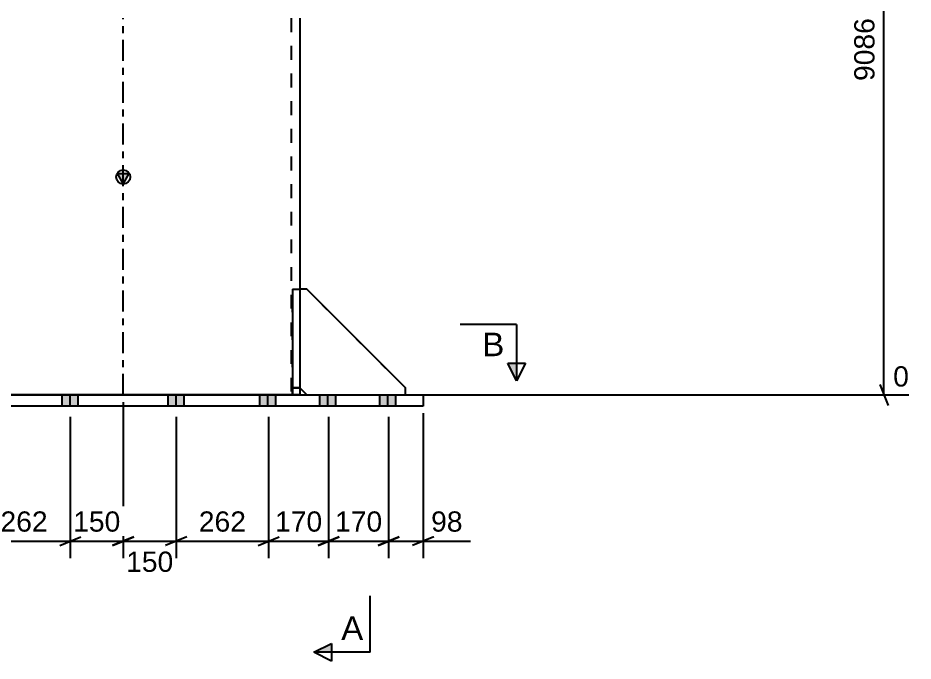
# Model space of a CAD drawing. Header units: millimetres. Extents: x 0 to 841, y 0 to 594.
# Drawn here: x 140.2 to 267, y 250.7 to 341.9 of the extents above; entities that cross this region are included whole.
import ezdxf

# ---------------------------------------------------------------- set-up
doc = ezdxf.new("R2010")
doc.units = ezdxf.units.MM
doc.linetypes.add('DXK_LINE_DOT2', pattern=[3.9198, 1.9599, -1.9599])
doc.linetypes.add('DXK_LINE_DOT3', pattern=[5.9187, 2.979, -0.9799, 0.9799, -0.9799])
doc.styles.add('Arial', font='arial.ttf', dxfattribs={"height": 0.2})

# ---------------------------------------------------------------- blocks, each defined once
blk = doc.blocks.new('Part-284856934-2274 - 2216')
at = {"color": 2, "linetype": 'Continuous'}
for p, q in [((112.64, 286.82), (112.64, 288.42)), ((112.64, 288.42), (197.64, 288.42)), ((197.64, 288.42), (197.64, 286.82)), ((197.64, 286.82), (112.64, 286.82))]:
    blk.add_line(p, q, dxfattribs=at)
blk = doc.blocks.new('Part-284856934-2404 - 2216')
at = {"linetype": 'Continuous'}
blk.add_hatch(color=2, dxfattribs=at).paths.add_polyline_path([(155.14, 318.42), (154.34, 319.82), (155.94, 319.82)])
at = {"color": 7, "linetype": 'DXK_LINE_DOT3'}
blk.add_line((155.14, 288.42), (155.14, 341.82), dxfattribs=at)
at = {"color": 7, "linetype": 'DXK_LINE_DOT2'}
for p, q in [((178.94, 341.82), (178.94, 288.42)), ((180.14, 303.42), (180.14, 288.42)), ((180.14, 288.42), (130.14, 288.42))]:
    blk.add_line(p, q, dxfattribs=at)
at = {"color": 2, "linetype": 'Continuous'}
for p, q in [((180.14, 341.82), (180.14, 303.42)), ((155.14, 318.42), (154.34, 319.82)), ((154.34, 319.82), (155.94, 319.82)), ((155.94, 319.82), (155.14, 318.42))]:
    blk.add_line(p, q, dxfattribs=at)
blk.add_circle((155.14, 319.32), 1, dxfattribs=at)
blk = doc.blocks.new('Part-284856934-2358 - 2216')
at = {"color": 2, "linetype": 'Continuous'}
for p, q in [((181.14, 303.42), (180.14, 303.42)), ((181.14, 303.42), (195.14, 289.42)), ((180.14, 289.42), (181.14, 288.42)), ((195.14, 288.42), (195.14, 289.42))]:
    blk.add_line(p, q, dxfattribs=at)
at = {"color": 7, "linetype": 'DXK_LINE_DOT2'}
for p, q in [((180.14, 303.42), (180.14, 289.42)), ((181.14, 288.42), (195.14, 288.42))]:
    blk.add_line(p, q, dxfattribs=at)
blk = doc.blocks.new('Part-284856934-2359 - 2216')
at = {"color": 7, "linetype": 'DXK_LINE_DOT2'}
for p, q in [((181.14, 303.42), (180.14, 303.42)), ((180.14, 303.42), (180.14, 289.42)), ((195.14, 289.42), (181.14, 303.42)), ((180.14, 289.42), (181.14, 288.42)), ((195.14, 288.42), (195.14, 289.42)), ((181.14, 288.42), (195.14, 288.42))]:
    blk.add_line(p, q, dxfattribs=at)
blk = doc.blocks.new('Bolt-284856934-2370 - 2216')
at = {"linetype": 'Continuous'}
for points in [[(118.76, 288.42), (116.51, 288.42), (116.51, 286.82), (118.76, 286.82)], [(118.76, 288.42), (116.51, 288.42), (116.51, 286.82), (118.76, 286.82)], [(118.76, 288.42), (116.51, 288.42), (116.51, 286.82), (118.76, 286.82)], [(118.76, 288.42), (116.51, 288.42), (116.51, 286.82), (118.76, 286.82)], [(118.76, 288.42), (116.51, 288.42), (116.51, 286.82), (118.76, 286.82)], [(118.76, 288.42), (116.51, 288.42), (116.51, 286.82), (118.76, 286.82)], [(127.26, 288.42), (125.01, 288.42), (125.01, 286.82), (127.26, 286.82)], [(127.26, 288.42), (125.01, 288.42), (125.01, 286.82), (127.26, 286.82)], [(127.26, 288.42), (125.01, 288.42), (125.01, 286.82), (127.26, 286.82)], [(127.26, 288.42), (125.01, 288.42), (125.01, 286.82), (127.26, 286.82)], [(127.26, 288.42), (125.01, 288.42), (125.01, 286.82), (127.26, 286.82)], [(127.26, 288.42), (125.01, 288.42), (125.01, 286.82), (127.26, 286.82)], [(135.76, 288.42), (133.51, 288.42), (133.51, 286.82), (135.76, 286.82)], [(135.76, 288.42), (133.51, 288.42), (133.51, 286.82), (135.76, 286.82)], [(148.76, 288.42), (146.51, 288.42), (146.51, 286.82), (148.76, 286.82)], [(148.76, 288.42), (146.51, 288.42), (146.51, 286.82), (148.76, 286.82)], [(163.76, 288.42), (161.51, 288.42), (161.51, 286.82), (163.76, 286.82)], [(163.76, 288.42), (161.51, 288.42), (161.51, 286.82), (163.76, 286.82)], [(176.76, 288.42), (174.51, 288.42), (174.51, 286.82), (176.76, 286.82)], [(176.76, 288.42), (174.51, 288.42), (174.51, 286.82), (176.76, 286.82)], [(185.26, 288.42), (183.01, 288.42), (183.01, 286.82), (185.26, 286.82)], [(185.26, 288.42), (183.01, 288.42), (183.01, 286.82), (185.26, 286.82)], [(185.26, 288.42), (183.01, 288.42), (183.01, 286.82), (185.26, 286.82)], [(185.26, 288.42), (183.01, 288.42), (183.01, 286.82), (185.26, 286.82)], [(185.26, 288.42), (183.01, 288.42), (183.01, 286.82), (185.26, 286.82)], [(185.26, 288.42), (183.01, 288.42), (183.01, 286.82), (185.26, 286.82)], [(193.76, 288.42), (191.51, 288.42), (191.51, 286.82), (193.76, 286.82)], [(193.76, 288.42), (191.51, 288.42), (191.51, 286.82), (193.76, 286.82)], [(193.76, 288.42), (191.51, 288.42), (191.51, 286.82), (193.76, 286.82)], [(193.76, 288.42), (191.51, 288.42), (191.51, 286.82), (193.76, 286.82)], [(193.76, 288.42), (191.51, 288.42), (191.51, 286.82), (193.76, 286.82)], [(193.76, 288.42), (191.51, 288.42), (191.51, 286.82), (193.76, 286.82)]]:
    blk.add_hatch(color=1, dxfattribs=at).paths.add_polyline_path(points)
at = {"color": 1, "linetype": 'Continuous'}
for p, q in [((116.51, 286.82), (116.51, 288.42)), ((116.51, 286.82), (116.51, 288.42)), ((116.51, 286.82), (116.51, 288.42)), ((116.51, 286.82), (116.51, 288.42)), ((116.51, 286.82), (116.51, 288.42)), ((116.51, 286.82), (116.51, 288.42)), ((117.64, 286.82), (117.64, 288.42)), ((117.64, 286.82), (117.64, 288.42)), ((117.64, 286.82), (117.64, 288.42)), ((117.64, 286.82), (117.64, 288.42)), ((117.64, 286.82), (117.64, 288.42)), ((117.64, 286.82), (117.64, 288.42)), ((118.76, 286.82), (118.76, 288.42)), ((118.76, 286.82), (118.76, 288.42)), ((118.76, 286.82), (118.76, 288.42)), ((118.76, 286.82), (118.76, 288.42)), ((118.76, 286.82), (118.76, 288.42)), ((118.76, 286.82), (118.76, 288.42)), ((125.01, 286.82), (125.01, 288.42)), ((125.01, 286.82), (125.01, 288.42)), ((125.01, 286.82), (125.01, 288.42)), ((125.01, 286.82), (125.01, 288.42)), ((125.01, 286.82), (125.01, 288.42)), ((125.01, 286.82), (125.01, 288.42)), ((126.14, 286.82), (126.14, 288.42)), ((126.14, 286.82), (126.14, 288.42)), ((126.14, 286.82), (126.14, 288.42)), ((126.14, 286.82), (126.14, 288.42)), ((126.14, 286.82), (126.14, 288.42)), ((126.14, 286.82), (126.14, 288.42)), ((127.26, 286.82), (127.26, 288.42)), ((127.26, 286.82), (127.26, 288.42)), ((127.26, 286.82), (127.26, 288.42)), ((127.26, 286.82), (127.26, 288.42)), ((127.26, 286.82), (127.26, 288.42)), ((127.26, 286.82), (127.26, 288.42)), ((133.51, 286.82), (133.51, 288.42)), ((133.51, 286.82), (133.51, 288.42)), ((134.64, 286.82), (134.64, 288.42)), ((134.64, 286.82), (134.64, 288.42)), ((135.76, 286.82), (135.76, 288.42)), ((135.76, 286.82), (135.76, 288.42)), ((146.51, 286.82), (146.51, 288.42)), ((146.51, 286.82), (146.51, 288.42)), ((147.64, 286.82), (147.64, 288.42)), ((147.64, 286.82), (147.64, 288.42)), ((148.76, 286.82), (148.76, 288.42)), ((148.76, 286.82), (148.76, 288.42)), ((161.51, 286.82), (161.51, 288.42)), ((161.51, 286.82), (161.51, 288.42)), ((162.64, 286.82), (162.64, 288.42)), ((162.64, 286.82), (162.64, 288.42)), ((163.76, 286.82), (163.76, 288.42)), ((163.76, 286.82), (163.76, 288.42)), ((174.51, 286.82), (174.51, 288.42)), ((174.51, 286.82), (174.51, 288.42)), ((175.64, 286.82), (175.64, 288.42)), ((175.64, 286.82), (175.64, 288.42)), ((176.76, 286.82), (176.76, 288.42)), ((176.76, 286.82), (176.76, 288.42)), ((183.01, 286.82), (183.01, 288.42)), ((183.01, 286.82), (183.01, 288.42)), ((183.01, 286.82), (183.01, 288.42)), ((183.01, 286.82), (183.01, 288.42)), ((183.01, 286.82), (183.01, 288.42)), ((183.01, 286.82), (183.01, 288.42)), ((184.14, 286.82), (184.14, 288.42)), ((184.14, 286.82), (184.14, 288.42)), ((184.14, 286.82), (184.14, 288.42)), ((184.14, 286.82), (184.14, 288.42)), ((184.14, 286.82), (184.14, 288.42)), ((184.14, 286.82), (184.14, 288.42)), ((185.26, 286.82), (185.26, 288.42)), ((185.26, 286.82), (185.26, 288.42)), ((185.26, 286.82), (185.26, 288.42)), ((185.26, 286.82), (185.26, 288.42)), ((185.26, 286.82), (185.26, 288.42)), ((185.26, 286.82), (185.26, 288.42)), ((191.51, 286.82), (191.51, 288.42)), ((191.51, 286.82), (191.51, 288.42)), ((191.51, 286.82), (191.51, 288.42)), ((191.51, 286.82), (191.51, 288.42)), ((191.51, 286.82), (191.51, 288.42)), ((191.51, 286.82), (191.51, 288.42)), ((192.64, 286.82), (192.64, 288.42)), ((192.64, 286.82), (192.64, 288.42)), ((192.64, 286.82), (192.64, 288.42)), ((192.64, 286.82), (192.64, 288.42)), ((192.64, 286.82), (192.64, 288.42)), ((192.64, 286.82), (192.64, 288.42)), ((193.76, 286.82), (193.76, 288.42)), ((193.76, 286.82), (193.76, 288.42)), ((193.76, 286.82), (193.76, 288.42)), ((193.76, 286.82), (193.76, 288.42)), ((193.76, 286.82), (193.76, 288.42)), ((193.76, 286.82), (193.76, 288.42))]:
    blk.add_line(p, q, dxfattribs=at)
blk = doc.blocks.new('Part-284856934-2445 - 2216')
at = {"color": 7, "linetype": 'DXK_LINE_DOT2'}
for p, q in [((179.14, 288.42), (179.14, 303.42)), ((179.14, 303.42), (180.14, 303.42)), ((180.14, 303.42), (180.14, 288.42)), ((180.14, 289.42), (179.14, 289.42)), ((180.14, 288.42), (179.14, 288.42))]:
    blk.add_line(p, q, dxfattribs=at)
blk = doc.blocks.new('Part-284856934-2446 - 2216')
at = {"color": 2, "linetype": 'Continuous'}
for p, q in [((179.14, 303.42), (179.14, 288.42)), ((179.14, 303.42), (180.14, 303.42)), ((180.14, 303.42), (180.14, 288.42)), ((179.14, 289.42), (180.14, 289.42))]:
    blk.add_line(p, q, dxfattribs=at)
at = {"color": 7, "linetype": 'DXK_LINE_DOT2'}
blk.add_line((179.14, 288.42), (180.14, 288.42), dxfattribs=at)
blk = doc.blocks.new('StraightDimension-284856934-2652 - 2216')
at = {"color": 7, "linetype": 'Continuous'}
for p, q in [((184.24, 285.31), (184.24, 265.3)), ((192.74, 285.31), (192.74, 265.3)), ((182.74, 267.1), (185.74, 268.3)), ((184.24, 267.7), (192.74, 267.7)), ((194.24, 268.3), (191.24, 267.1))]:
    blk.add_line(p, q, dxfattribs=at)
at = {"color": 0}
blk.add_wipeout([(192.42, 268.45), (192.42, 272.65), (184.55, 272.65), (184.55, 268.45)], dxfattribs=at)
at = {"color": 3, "style": 'Arial'}
blk.add_text('170', height=2.865, dxfattribs=at).set_placement((185.15, 269.05))
blk = doc.blocks.new('StraightDimension-284856934-2499 - 2216')
at = {"color": 7, "linetype": 'Continuous'}
for p, q in [((72.94, 384.86), (71.74, 387.86)), ((105.39, 386.36), (69.49, 386.36)), ((72.34, 288.42), (72.34, 386.36)), ((71.74, 289.92), (72.94, 286.92)), ((179.14, 288.42), (69.49, 288.42))]:
    blk.add_line(p, q, dxfattribs=at)
at = {"color": 0}
blk.add_wipeout([(71.59, 342.44), (67.39, 342.44), (67.39, 332.34), (71.59, 332.34)], dxfattribs=at)
at = {"color": 3, "style": 'Arial'}
blk.add_text('9087', height=2.865, rotation=90.0002, dxfattribs=at).set_placement((70.99, 332.94))
blk = doc.blocks.new('StraightDimension-284856934-2618 - 2216')
at = {"color": 7, "linetype": 'Continuous'}
for p, q in [((175.74, 285.31), (175.74, 265.3)), ((184.24, 285.31), (184.24, 265.3)), ((174.24, 267.1), (177.24, 268.3)), ((175.74, 267.7), (184.24, 267.7)), ((185.74, 268.3), (182.74, 267.1))]:
    blk.add_line(p, q, dxfattribs=at)
at = {"color": 0}
blk.add_wipeout([(183.92, 268.45), (183.92, 272.65), (176.05, 272.65), (176.05, 268.45)], dxfattribs=at)
at = {"color": 3, "style": 'Arial'}
blk.add_text('170', height=2.865, dxfattribs=at).set_placement((176.65, 269.05))
blk = doc.blocks.new('StraightDimension-284856934-2632 - 2216')
at = {"color": 7, "linetype": 'Continuous'}
for p, q in [((197.64, 285.82), (197.64, 265.3)), ((192.74, 285.31), (192.74, 265.3)), ((191.24, 267.1), (194.24, 268.3)), ((192.74, 267.7), (197.64, 267.7)), ((199.14, 268.3), (196.14, 267.1)), ((197.64, 267.7), (204.33, 267.7)), ((197.64, 267.7), (204.33, 267.7))]:
    blk.add_line(p, q, dxfattribs=at)
at = {"color": 0}
blk.add_wipeout([(203.81, 268.45), (203.81, 272.65), (198.16, 272.65), (198.16, 268.45)], dxfattribs=at)
at = {"color": 3, "style": 'Arial'}
blk.add_text('98', height=2.865, dxfattribs=at).set_placement((198.76, 269.05))
blk = doc.blocks.new('StraightDimension-284856934-2659 - 2216')
at = {"color": 7, "linetype": 'Continuous'}
for p, q in [((155.14, 287.42), (155.14, 264.85)), ((162.64, 285.31), (162.64, 264.85)), ((153.64, 267.1), (156.64, 268.3)), ((155.14, 267.7), (162.64, 267.7)), ((164.14, 268.3), (161.14, 267.1))]:
    blk.add_line(p, q, dxfattribs=at)
at = {"color": 0}
blk.add_wipeout([(162.82, 262.75), (162.82, 266.95), (154.95, 266.95), (154.95, 262.75)], dxfattribs=at)
at = {"color": 3, "style": 'Arial'}
blk.add_text('150', height=2.865, dxfattribs=at).set_placement((155.55, 263.35))
blk = doc.blocks.new('StraightDimension-284856934-2668 - 2216')
at = {"color": 7, "linetype": 'Continuous'}
for p, q in [((155.14, 287.42), (155.14, 265.3)), ((147.64, 285.31), (147.64, 265.3)), ((146.14, 267.1), (149.14, 268.3)), ((147.64, 267.7), (155.14, 267.7)), ((156.64, 268.3), (153.64, 267.1))]:
    blk.add_line(p, q, dxfattribs=at)
at = {"color": 0}
blk.add_wipeout([(155.32, 268.45), (155.32, 272.65), (147.45, 272.65), (147.45, 268.45)], dxfattribs=at)
at = {"color": 3, "style": 'Arial'}
blk.add_text('150', height=2.865, dxfattribs=at).set_placement((148.05, 269.05))
blk = doc.blocks.new('StraightDimension-284856934-2677 - 2216')
at = {"color": 7, "linetype": 'Continuous'}
for p, q in [((162.64, 285.31), (162.64, 265.3)), ((175.74, 285.31), (175.74, 265.3)), ((164.14, 268.3), (161.14, 267.1)), ((162.64, 267.7), (175.74, 267.7)), ((174.24, 267.1), (177.24, 268.3))]:
    blk.add_line(p, q, dxfattribs=at)
at = {"color": 0}
blk.add_wipeout([(173.12, 268.45), (173.12, 272.65), (165.25, 272.65), (165.25, 268.45)], dxfattribs=at)
at = {"color": 3, "style": 'Arial'}
blk.add_text('262', height=2.865, dxfattribs=at).set_placement((165.85, 269.05))
blk = doc.blocks.new('StraightDimension-284856934-2684 - 2216')
at = {"color": 7, "linetype": 'Continuous'}
for p, q in [((134.54, 285.31), (134.54, 265.3)), ((147.64, 285.31), (147.64, 265.3)), ((136.04, 268.3), (133.04, 267.1)), ((134.54, 267.7), (147.64, 267.7)), ((146.14, 267.1), (149.14, 268.3))]:
    blk.add_line(p, q, dxfattribs=at)
at = {"color": 0}
blk.add_wipeout([(145.02, 268.45), (145.02, 272.65), (137.15, 272.65), (137.15, 268.45)], dxfattribs=at)
at = {"color": 3, "style": 'Arial'}
blk.add_text('262', height=2.865, dxfattribs=at).set_placement((137.75, 269.05))
blk = doc.blocks.new('StraightDimension-284856934-2791 - 2216')
at = {"color": 7, "linetype": 'Continuous'}
for p, q in [((262.92, 288.42), (262.92, 386.32)), ((262.32, 289.92), (263.52, 286.92)), ((131.14, 288.42), (266.44, 288.42))]:
    blk.add_line(p, q, dxfattribs=at)
at = {"color": 0}
blk.add_wipeout([(262.17, 342.42), (257.97, 342.42), (257.97, 332.33), (262.17, 332.33)], dxfattribs=at)
at = {"color": 3, "style": 'Arial'}
blk.add_text('9086', height=2.865, rotation=90.0002, dxfattribs=at).set_placement((261.57, 332.93))
at = {"color": 0, "linetype": 'Continuous'}
blk.add_wipeout([(267.04, 289.02), (267.04, 293.22), (263.62, 293.22), (263.62, 289.02)], dxfattribs=at)
at = {"color": 3, "linetype": 'Continuous', "style": 'Arial'}
blk.add_text('0', height=2.87, dxfattribs=at).set_placement((264.22, 289.62))
blk = doc.blocks.new('SectionMark-284856934-2908 - 2216')
at = {"linetype": 'Continuous'}
for points in [[(92.26, 292.92), (93.51, 292.92), (92.26, 290.42)], [(209.63, 292.92), (210.88, 292.92), (210.88, 290.42)]]:
    blk.add_hatch(color=6, dxfattribs=at).paths.add_polyline_path(points)
at = {"color": 6, "linetype": 'Continuous'}
for p, q in [((92.26, 298.42), (100.26, 298.42)), ((92.26, 298.42), (92.26, 290.42)), ((210.88, 298.42), (202.88, 298.42)), ((210.88, 298.42), (210.88, 290.42)), ((92.26, 290.42), (91.01, 292.92)), ((93.51, 292.92), (91.01, 292.92)), ((92.26, 290.42), (93.51, 292.92)), ((209.63, 292.92), (212.13, 292.92)), ((210.88, 290.42), (209.63, 292.92)), ((212.13, 292.92), (210.88, 290.42))]:
    blk.add_line(p, q, dxfattribs=at)
at = {"color": 0, "linetype": 'Continuous'}
for points in [[(97.12, 293.92), (97.12, 297.42), (94.01, 297.42), (94.01, 293.92)], [(209.13, 293.92), (209.13, 297.42), (206.02, 297.42), (206.02, 293.92)]]:
    blk.add_wipeout(points, dxfattribs=at)
at = {"color": 3, "linetype": 'Continuous', "style": 'Arial'}
for p in [(94.01, 293.92), (206.02, 293.92)]:
    blk.add_text('B', height=3.34, dxfattribs=at).set_placement(p)
blk = doc.blocks.new('SectionMark-284856934-2912 - 2216')
at = {"linetype": 'Continuous'}
blk.add_hatch(color=6, dxfattribs=at).paths.add_polyline_path([(184.64, 253.2), (184.64, 251.95), (182.14, 251.95)])
at = {"color": 6, "linetype": 'Continuous'}
for p, q in [((190.14, 251.95), (190.14, 259.95)), ((182.14, 251.95), (184.64, 253.2)), ((184.64, 253.2), (184.64, 250.7)), ((190.14, 251.95), (182.14, 251.95)), ((184.64, 250.7), (182.14, 251.95))]:
    blk.add_line(p, q, dxfattribs=at)
at = {"color": 0, "linetype": 'Continuous'}
blk.add_wipeout([(189.14, 253.7), (189.14, 257.2), (186.03, 257.2), (186.03, 253.7)], dxfattribs=at)
at = {"color": 3, "linetype": 'Continuous', "style": 'Arial'}
blk.add_text('A', height=3.34, dxfattribs=at).set_placement((186.03, 253.7))

msp = doc.modelspace()

# ---------------------------------------------------------------- block references
for name in ['Part-284856934-2404 - 2216', 'Part-284856934-2445 - 2216', 'Part-284856934-2446 - 2216', 'Part-284856934-2358 - 2216', 'Part-284856934-2359 - 2216', 'Part-284856934-2274 - 2216', 'Bolt-284856934-2370 - 2216', 'StraightDimension-284856934-2652 - 2216']:
    msp.add_blockref(name, (0, 0))

# ---------------------------------------------------------------- next in the draw order: block references
for name in ['StraightDimension-284856934-2499 - 2216', 'StraightDimension-284856934-2632 - 2216', 'StraightDimension-284856934-2618 - 2216']:
    msp.add_blockref(name, (0, 0))

# ---------------------------------------------------------------- next in the draw order: block references
msp.add_blockref('StraightDimension-284856934-2659 - 2216', (0, 0))

# ---------------------------------------------------------------- next in the draw order: block references
for name in ['StraightDimension-284856934-2668 - 2216', 'StraightDimension-284856934-2677 - 2216']:
    msp.add_blockref(name, (0, 0))

# ---------------------------------------------------------------- next in the draw order: block references
for name in ['StraightDimension-284856934-2791 - 2216', 'StraightDimension-284856934-2684 - 2216']:
    msp.add_blockref(name, (0, 0))

# ---------------------------------------------------------------- next in the draw order: block references
msp.add_blockref('SectionMark-284856934-2908 - 2216', (0, 0))

# ---------------------------------------------------------------- next in the draw order: block references
msp.add_blockref('SectionMark-284856934-2912 - 2216', (0, 0))

doc.saveas('drawing.dxf')
